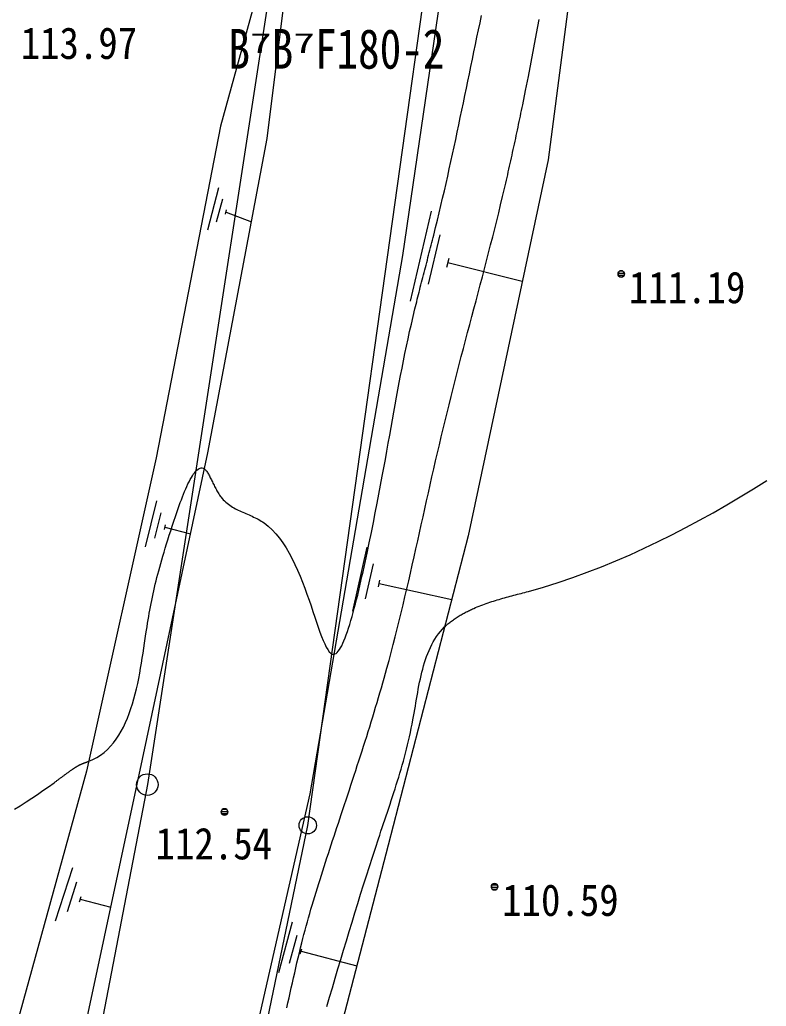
# Model space of a CAD drawing. Units: millimetres, scale not verified. Extents: x -200000 to 200000, y -137500 to 137500.
# Drawn here: x -44300 to -27044, y -66255 to -43442 of the extents above; entities that cross this region are included whole.
import ezdxf
from ezdxf.enums import TextEntityAlignment as Align

# ---------------------------------------------------------------- set-up
doc = ezdxf.new("R2010")
doc.units = ezdxf.units.MM
doc.header["$LTSCALE"] = 500
for name, color, linetype in [('0-0_S-TTL', 7, 'Continuous'), ('0-4_S-BGD', 5, 'Continuous'), ('0-6_S-BGD-LWCN', 7, 'Continuous'), ('0-7_S-BMK-SRVR', 3, 'Continuous')]:
    doc.layers.add(name, color=color, linetype=linetype)
doc.styles.add('ＭＳ ゴシック', font='')
doc.styles.get('ＭＳ ゴシック').set_extended_font_data('MS Gothic')

msp = doc.modelspace()

# ---------------------------------------------------------------- linework, layer by layer
at = {"layer": '0-0_S-TTL'}
msp.add_lwpolyline([(-7556, 40606), (-3849, 36561), (-13359, 21158), (-28919, 2714), (-34390, -12552), (-37520, -36224), (-41350, -61129), (-45046, -80337), (-68770, -73941), (-79698, -62133), (-80524, -59473), (-83490, -49923), (-71574, -20274), (-76721, 374), (-79954, 9137), (-85317, 23671), (-76779, 22702), (-69244, 22857), (-61175, 23677), (-53621, 25672), (-38157, 31452), (-21768, 37135)], close=True, dxfattribs=at)
msp.add_lwpolyline([(-36451, -104889), (-39740, -95959), (-41453, -80452), (-37642, -62071), (-30794, -13179), (-23112, 4048)], dxfattribs=at)
for centre, radius in [((-41350, -61129), 250), ((-37642, -62071), 200)]:
    msp.add_circle(centre, radius, dxfattribs=at)
at = {"layer": '0-4_S-BGD'}
for p, q in [((-39952, -48298.4), (-39695.3, -47324.2)), ((-39748.1, -48117.7), (-39606.9, -47581.9)), ((-39544.2, -47937), (-39518.5, -47839.6)), ((-39531.4, -47888.3), (-38942.5, -48118.3)), ((-35269.5, -49952.6), (-34782.3, -47872.2)), ((-34847.8, -49557.6), (-34579.9, -48413.4)), ((-34426.2, -49162.6), (-34377.4, -48954.5)), ((-34401.8, -49058.5), (-32683.2, -49486.9)), ((-30420.2, -49250), (-30371.8, -49250)), ((-30420.2, -49250), (-30371.8, -49250)), ((-30468, -49300), (-30324, -49300)), ((-30468, -49300), (-30324, -49300)), ((-30465.2, -49350), (-30326.8, -49350)), ((-30465.2, -49350), (-30326.8, -49350)), ((-41391.5, -55627.9), (-41134, -54563.6)), ((-41174, -55427), (-41032.3, -54841.7)), ((-40956.4, -55226.2), (-40930.6, -55119.8)), ((-40943.5, -55173), (-40350.8, -55329.1)), ((-36600.4, -57117.4), (-36268.9, -55640.6)), ((-36304.3, -56834.9), (-36122, -56022.6)), ((-36008.2, -56552.3), (-35975, -56404.6)), ((-35991.6, -56478.5), (-34314.5, -56851.8)), ((-39640.2, -61750), (-39491.8, -61750)), ((-39640.2, -61750), (-39491.8, -61750)), ((-39630.1, -61800), (-39501.9, -61800)), ((-39630.1, -61800), (-39501.9, -61800)), ((-39609.6, -61700), (-39522.4, -61700)), ((-39609.6, -61700), (-39522.4, -61700)), ((-43470.5, -64278), (-43073.6, -63042.4)), ((-43195.9, -64059.6), (-42977.5, -63380)), ((-33398.3, -63500), (-33249.7, -63500)), ((-33398.3, -63500), (-33249.7, -63500)), ((-33387.4, -63450), (-33260.6, -63450)), ((-33387.4, -63450), (-33260.6, -63450)), ((-33369, -63550), (-33279, -63550)), ((-33369, -63550), (-33279, -63550)), ((-42921.2, -63841.1), (-42881.5, -63717.5)), ((-42901.4, -63779.3), (-42191.9, -63963.6)), ((-38308.9, -65476), (-37993.2, -64300.9)), ((-38061.6, -65259), (-37888, -64612.7)), ((-37814.3, -65041.9), (-37782.8, -64924.4)), ((-37798.5, -64983.2), (-36510.6, -65316.7))]:
    msp.add_line(p, q, dxfattribs=at)
for points in [[(-18665.8, 1602.9), (-18927, 1230), (-20765, -877), (-22854, -3301), (-24890, -7172), (-27665, -13304), (-28782, -21297), (-32089, -46685), (-33932, -55376), (-35787, -62533), (-38144, -71601), (-39583, -76563), (-40362, -80519), (-40853, -83482), (-40792, -85921)], [(-40277, -107140), (-42310, -101740), (-43856, -96271), (-45046, -89272), (-45493, -84633), (-45113, -81173), (-43474, -69948), (-41582, -61117), (-39953, -53459), (-38578, -46192), (-37626, -38518), (-39658, -45907), (-41149, -53571), (-42755, -60815), (-45283, -69965), (-47434, -81125), (-47470, -85294)], [(-34394, -41666), (-35454, -48897), (-37595, -61340), (-40426, -73813), (-41613, -83356), (-40792, -85921), (-40153, -92571), (-39746, -96039), (-38563, -100468), (-36491, -104913)]]:
    msp.add_lwpolyline(points, dxfattribs=at)
for centre in [(-30396, -49321), (-39566, -61761), (-33324, -63490)]:
    msp.add_circle(centre, 75, dxfattribs=at)
for centre, start, end in [((-30396, -49321), 90, 270), ((-30396, -49321), 270, 90), ((-39566, -61761), 90, 270), ((-39566, -61761), 270, 90), ((-33324, -63490), 90, 270), ((-33324, -63490), 270, 90)]:
    msp.add_arc(centre, 75, start, end, dxfattribs=at)
at = {"layer": '0-6_S-BGD-LWCN'}
for points in [[(-34863.1, -48941.6), (-34848.2, -48883.9), (-34833.3, -48826.1), (-34818.4, -48768.3), (-34803.5, -48710.5), (-34788.7, -48652.6), (-34773.9, -48594.7), (-34759.2, -48536.8), (-34744.6, -48479), (-34730, -48421.1), (-34687.5, -48250.2), (-34645.7, -48079.5), (-34604.5, -47909), (-34564, -47738.6), (-34524.2, -47568.4), (-34484.9, -47398.3), (-34446.1, -47228.3), (-34407.8, -47058.5), (-34370.1, -46888.7), (-34332.7, -46719.1), (-34295.8, -46549.6), (-34259.2, -46380.2), (-34222.9, -46210.9), (-34187, -46041.7), (-34151.3, -45872.6), (-34115.9, -45703.5), (-34080.6, -45534.5), (-34045.5, -45365.6), (-34010.6, -45196.8), (-33975.7, -45028), (-33940.9, -44859.2), (-33906.1, -44690.5), (-33871.3, -44521.9), (-33836.4, -44353.2), (-33801.5, -44184.6), (-33766.4, -44016), (-33731.2, -43847.5), (-33695.9, -43678.9), (-33660.3, -43510.3), (-33624.4, -43341.8)], [(-33006.7, -46960.7), (-32992.1, -46896.3), (-32977.6, -46831.8), (-32963.2, -46767.4), (-32948.8, -46702.9), (-32934.5, -46638.4), (-32920.3, -46573.9), (-32906.1, -46509.4), (-32892, -46444.9), (-32878, -46380.3), (-32864, -46315.8), (-32850.1, -46251.2), (-32836.2, -46186.6), (-32822.4, -46122), (-32808.7, -46057.4), (-32795, -45992.8), (-32781.4, -45928.1), (-32767.8, -45863.5), (-32754.3, -45798.8), (-32740.8, -45734.1), (-32727.4, -45669.4), (-32714.1, -45604.7), (-32700.8, -45540), (-32687.5, -45475.3), (-32674.3, -45410.6), (-32607.8, -45081.6), (-32542.5, -44752.3), (-32478.4, -44422.8), (-32415.3, -44093.2), (-32353.3, -43763.3), (-32292.3, -43433.3)], [(-34644, -53455.6), (-34601, -53270.6), (-34557.5, -53085.7), (-34513.4, -52900.9), (-34468.5, -52714.9), (-34423, -52529.1), (-34376.9, -52343.5), (-34330.5, -52157.9), (-34283.6, -51972.6), (-34236.3, -51787.3), (-34188.7, -51602.1), (-34140.7, -51417.1), (-34092.6, -51232.1), (-34044.2, -51047.2), (-33995.6, -50862.4), (-33946.9, -50677.6), (-33898.2, -50492.9), (-33849.3, -50308.2), (-33800.5, -50123.5), (-33751.7, -49938.8), (-33703, -49754.1), (-33654.4, -49569.3), (-33606, -49384.6), (-33557.7, -49199.8), (-33509.7, -49014.9), (-33462, -48830), (-33414.7, -48645), (-33367.7, -48459.9), (-33321.1, -48274.7), (-33274.9, -48089.4), (-33229.3, -47904), (-33184.2, -47718.4), (-33139.6, -47532.7), (-33095.7, -47346.8), (-33080.7, -47282.5), (-33065.7, -47218.2), (-33050.9, -47153.8), (-33036.1, -47089.5), (-33021.3, -47025.1), (-33006.7, -46960.7)], [(-35780.8, -53232.1), (-35748.2, -53049.2), (-35716.1, -52869.2), (-35684.4, -52691.9), (-35653.1, -52517), (-35621.9, -52344), (-35590.7, -52172.6), (-35559.4, -52002.6), (-35527.9, -51833.6), (-35495.9, -51665.3), (-35463.3, -51497.3), (-35430.1, -51329.3), (-35396, -51161), (-35360.9, -50992.1), (-35324.6, -50822.2), (-35287.1, -50651), (-35248.1, -50478.1), (-35207.5, -50303.3), (-35165.2, -50126.2), (-35152, -50071.6), (-35138.5, -50016.8), (-35124.9, -49961.7), (-35111.2, -49906.4), (-35097.3, -49850.9), (-35083.3, -49795.2), (-35069.1, -49739.3), (-35054.9, -49683.2), (-35040.5, -49627), (-35026, -49570.6), (-35011.5, -49514), (-34996.9, -49457.3), (-34982.2, -49400.4), (-34967.4, -49343.4), (-34952.6, -49286.3), (-34937.8, -49229.1), (-34922.9, -49171.8), (-34907.9, -49114.4), (-34893, -49056.8), (-34878.1, -48999.3), (-34863.1, -48941.6)], [(-36963, -58072.8), (-36937, -58043.9), (-36910.7, -58007.9), (-36884.4, -57965.4), (-36857.9, -57916.5), (-36831.3, -57861.6), (-36804.7, -57801), (-36778.1, -57735), (-36751.4, -57664), (-36724.7, -57588.3), (-36698.1, -57508.1), (-36671.5, -57423.9), (-36644.9, -57335.9), (-36618.5, -57244.4), (-36592.2, -57149.8), (-36566.1, -57052.4), (-36540.1, -56952.4), (-36514.3, -56850.3), (-36488.7, -56746.4), (-36463.4, -56640.8), (-36438.3, -56534.1), (-36413.6, -56426.4), (-36389.1, -56318.2), (-36365, -56209.7), (-36341.2, -56101.2), (-36317.8, -55993.1), (-36294.8, -55885.7), (-36272.3, -55779.3), (-36221.1, -55535), (-36172.3, -55297.6), (-36125.7, -55066.7), (-36081.2, -54842.2), (-36038.5, -54623.6), (-35997.6, -54410.6), (-35958.3, -54202.9), (-35920.4, -54000.2), (-35883.9, -53802), (-35848.6, -53608.2), (-35814.3, -53418.3), (-35780.8, -53232.1)], [(-36210.4, -59789.8), (-36175.7, -59677.5), (-36141.2, -59565.2), (-36107, -59452.9), (-36073.1, -59340.5), (-36039.5, -59228.1), (-36006.1, -59115.6), (-35973.1, -59003.1), (-35940.4, -58890.4), (-35908.1, -58777.7), (-35876, -58664.8), (-35844.4, -58551.8), (-35813.1, -58438.7), (-35763.5, -58256.7), (-35714.9, -58074.4), (-35667.1, -57891.7), (-35620.2, -57708.7), (-35574, -57525.5), (-35528.5, -57341.9), (-35483.6, -57158.1), (-35439.3, -56974.1), (-35395.6, -56789.8), (-35352.4, -56605.3), (-35309.7, -56420.7), (-35267.3, -56235.8), (-35225.2, -56050.8), (-35183.5, -55865.7), (-35142, -55680.5), (-35100.7, -55495.2), (-35059.5, -55309.8), (-35018.4, -55124.3), (-34977.4, -54938.8), (-34936.3, -54753.3), (-34895.2, -54567.8), (-34853.9, -54382.3), (-34812.5, -54196.8), (-34770.8, -54011.4), (-34728.9, -53826), (-34686.7, -53640.8), (-34644, -53455.6)], [(-40637.5, -54744.2), (-40613.3, -54676.2), (-40588.8, -54608.8), (-40563.9, -54542.3), (-40538.9, -54477), (-40513.6, -54413), (-40488.1, -54350.8), (-40462.4, -54290.5), (-40436.6, -54232.4), (-40410.7, -54176.9), (-40384.7, -54124.1), (-40358.7, -54074.3), (-40332.6, -54027.9), (-40306.6, -53985.1), (-40280.7, -53946.1), (-40254.8, -53911.3), (-40229.1, -53880.8), (-40203.5, -53855), (-40178.1, -53834.2), (-40153, -53818.6), (-40128.1, -53808.5), (-40103.4, -53804.1), (-40079.1, -53805.8), (-40055.1, -53813.7), (-40031.5, -53828.3), (-40020, -53838), (-40008.5, -53849.3), (-39997, -53862.2), (-39985.6, -53876.5), (-39974.3, -53892.2), (-39962.9, -53909.1), (-39951.6, -53927.3), (-39940.2, -53946.5), (-39928.8, -53966.7), (-39917.3, -53987.9), (-39905.8, -54009.9), (-39894.2, -54032.7), (-39882.4, -54056.2), (-39870.5, -54080.2), (-39858.5, -54104.8)], [(-39858.5, -54104.8), (-39846.3, -54129.8), (-39833.9, -54155.2), (-39821.4, -54180.8), (-39808.6, -54206.5), (-39795.5, -54232.4), (-39782.2, -54258.3), (-39768.7, -54284.1), (-39754.8, -54309.7), (-39740.7, -54335), (-39726.2, -54360.1), (-39711.4, -54384.7), (-39696.2, -54408.8), (-39680.6, -54432.4), (-39664.7, -54455.2), (-39648.3, -54477.3), (-39622.2, -54509.8), (-39595.1, -54540.4), (-39567.1, -54569.3), (-39538.3, -54596.4), (-39508.6, -54622.1), (-39478.1, -54646.2), (-39447, -54669), (-39415.1, -54690.6), (-39382.7, -54711.1), (-39349.6, -54730.5), (-39316.1, -54749.1), (-39282.1, -54766.9), (-39247.8, -54783.9), (-39213, -54800.5), (-39178, -54816.5), (-39142.7, -54832.2), (-39107.2, -54847.7), (-39071.6, -54863), (-39035.9, -54878.4), (-39000.1, -54893.8), (-38964.4, -54909.4), (-38928.7, -54925.3), (-38893.1, -54941.7), (-38857.7, -54958.5)], [(-32667.7, -56695.2), (-32625.3, -56683.8), (-32582.8, -56672.4), (-32540.4, -56660.8), (-32197.1, -56562.3), (-31856.7, -56455.7), (-31519, -56341.5), (-31183.9, -56219.8), (-30851.4, -56091), (-30521.4, -55955.4), (-30193.8, -55813.3), (-29868.5, -55665), (-29545.3, -55510.7), (-29224.2, -55350.9), (-28905.2, -55185.7), (-28588.1, -55015.6), (-28272.8, -54840.7), (-27959.2, -54661.5), (-27647.2, -54478.1), (-27336.8, -54291), (-27027.9, -54100.3)], [(-41431.2, -57971.7), (-41414.7, -57859.5), (-41398.5, -57749.6), (-41382.6, -57642.5), (-41370, -57559.5), (-41357.4, -57478.3), (-41344.7, -57398.6), (-41331.9, -57320.3), (-41318.8, -57243.2), (-41305.5, -57167.1), (-41292, -57091.8), (-41278, -57017.2), (-41263.7, -56942.9), (-41248.9, -56868.9), (-41233.6, -56795), (-41217.7, -56720.9), (-41201.2, -56646.5), (-41184, -56571.6), (-41166.1, -56496), (-41147.5, -56419.5), (-41127.9, -56341.9), (-41107.5, -56263), (-41086.2, -56182.7), (-41063.9, -56100.8), (-41040.5, -56017), (-41016, -55931.2), (-40990.3, -55843.2), (-40963.5, -55752.8), (-40935.3, -55659.8), (-40905.9, -55564.1), (-40875.1, -55465.4), (-40842.9, -55363.5), (-40809.2, -55258.3), (-40773.9, -55149.6), (-40752.4, -55083.7), (-40730.3, -55016.7), (-40707.7, -54949.1), (-40684.7, -54880.9), (-40661.3, -54812.5), (-40637.5, -54744.2)], [(-38857.7, -54958.5), (-38822.6, -54976.1), (-38787.6, -54994.3), (-38753.1, -55013.5), (-38718.8, -55033.6), (-38685.1, -55054.8), (-38651.8, -55077.1), (-38556.3, -55150.7), (-38465.4, -55234.7), (-38378.8, -55328.3), (-38296.3, -55430.5), (-38217.7, -55540.4), (-38143, -55657.1), (-38071.8, -55779.7), (-38004.1, -55907.3), (-37939.7, -56038.9), (-37878.4, -56173.6), (-37820, -56310.6), (-37764.4, -56448.8), (-37711.4, -56587.4), (-37660.8, -56725.5), (-37612.4, -56862.2), (-37566.1, -56996.5), (-37521.7, -57127.5), (-37479.1, -57254.3), (-37438, -57375.9), (-37398.3, -57491.6), (-37359.8, -57600.3), (-37322.3, -57701.1), (-37285.8, -57793.2), (-37249.9, -57875.6), (-37214.6, -57947.3), (-37179.7, -58007.5), (-37144.9, -58055.3), (-37110.2, -58089.7), (-37075.3, -58109.9), (-37040.1, -58114.8), (-37014.6, -58108.6), (-36988.9, -58094.5), (-36963, -58072.8)], [(-34096.5, -57200.1), (-34073.1, -57186.8), (-34049.4, -57173.7), (-34025.6, -57160.8), (-34001.7, -57148.2), (-33977.6, -57135.8), (-33953.4, -57123.6), (-33929.1, -57111.6), (-33904.6, -57099.8), (-33880.1, -57088.2), (-33855.6, -57076.9), (-33830.9, -57065.7), (-33806.2, -57054.8), (-33765, -57037), (-33723.6, -57019.7), (-33682.1, -57003), (-33640.6, -56986.7), (-33598.9, -56970.9), (-33557.1, -56955.6), (-33515.3, -56940.6), (-33473.3, -56926.1), (-33431.3, -56911.9), (-33389.2, -56898.1), (-33347, -56884.6), (-33304.8, -56871.5), (-33262.5, -56858.6), (-33220.2, -56846), (-33177.8, -56833.6), (-33135.4, -56821.4), (-33092.9, -56809.4), (-33050.4, -56797.6), (-33007.9, -56785.9), (-32965.4, -56774.4), (-32922.9, -56763), (-32880.3, -56751.6), (-32837.8, -56740.3), (-32795.2, -56729), (-32752.7, -56717.8), (-32710.2, -56706.5), (-32667.7, -56695.2)], [(-35086.6, -58919.4), (-35071.8, -58840.9), (-35056.4, -58762.7), (-35040.2, -58685.1), (-35023.1, -58608.1), (-35005, -58531.8), (-34985.8, -58456.3), (-34965.3, -58381.7), (-34943.4, -58308.1), (-34920, -58235.6), (-34895, -58164.2), (-34868.2, -58094.1), (-34839.6, -58025.3), (-34809, -57958), (-34776.3, -57892.2), (-34741.3, -57828), (-34704, -57765.6), (-34664.2, -57704.9), (-34621.8, -57646.1), (-34576.7, -57589.4), (-34528.8, -57534.7), (-34477.9, -57482.1), (-34459.3, -57464.3), (-34440.4, -57446.6), (-34421.1, -57429.3), (-34401.5, -57412.2), (-34381.5, -57395.4), (-34361.2, -57378.9), (-34340.6, -57362.6), (-34319.7, -57346.6), (-34298.5, -57330.8), (-34277, -57315.3), (-34255.3, -57300.1), (-34233.3, -57285.1), (-34211, -57270.3), (-34188.6, -57255.8), (-34165.9, -57241.5), (-34142.9, -57227.5), (-34119.8, -57213.7), (-34096.5, -57200.1)], [(-42766.1, -60612.3), (-42761, -60610.5), (-42755.9, -60608.7), (-42750.8, -60607), (-42745.7, -60605.2), (-42740.6, -60603.4), (-42735.5, -60601.6), (-42730.5, -60599.8), (-42725.4, -60598), (-42720.3, -60596.2), (-42715.3, -60594.4), (-42710.3, -60592.5), (-42705.3, -60590.7), (-42608, -60549.5), (-42516.2, -60501.1), (-42429.5, -60445.8), (-42347.9, -60383.9), (-42271.1, -60315.9), (-42198.9, -60241.9), (-42131.2, -60162.5), (-42067.8, -60078), (-42008.5, -59988.7), (-41953.1, -59895), (-41901.4, -59797.2), (-41853.3, -59695.7), (-41808.6, -59590.9), (-41767, -59483.1), (-41728.4, -59372.6), (-41692.6, -59259.9), (-41659.4, -59145.2), (-41628.7, -59029), (-41600.2, -58911.6), (-41573.8, -58793.3), (-41549.2, -58674.6), (-41526.4, -58555.7), (-41505.1, -58437), (-41485.1, -58318.9), (-41466.2, -58201.8), (-41448.3, -58085.9), (-41431.2, -57971.7)], [(-36009.6, -62386.1), (-35979.7, -62296.9), (-35949.7, -62207.8), (-35919.7, -62118.7), (-35889.7, -62029.6), (-35859.6, -61940.6), (-35829.6, -61851.5), (-35799.7, -61762.4), (-35769.9, -61673.3), (-35740.2, -61584), (-35710.7, -61494.5), (-35681.4, -61404.9), (-35652.4, -61315.1), (-35623.6, -61225.1), (-35595.1, -61134.8), (-35567, -61044.3), (-35539.3, -60953.4), (-35512, -60862.1), (-35485.1, -60770.5), (-35458.7, -60678.5), (-35432.8, -60586.1), (-35407.5, -60493.2), (-35382.7, -60399.8), (-35358.6, -60305.9), (-35335.1, -60211.4), (-35312.4, -60116.3), (-35290.3, -60020.7), (-35269, -59924.3), (-35248.4, -59827.4), (-35228.7, -59729.7), (-35209.9, -59631.3), (-35195.6, -59552.9), (-35181.7, -59474.1), (-35168.1, -59395), (-35154.8, -59315.7), (-35141.5, -59236.3), (-35128.1, -59156.9), (-35114.6, -59077.6), (-35100.8, -58998.4), (-35086.6, -58919.4)], [(-37539, -63913.5), (-37509.8, -63815), (-37480.1, -63716.3), (-37450.1, -63617.4), (-37419.7, -63518.3), (-37388.9, -63418.9), (-37357.9, -63319.4), (-37326.5, -63219.7), (-37294.8, -63119.9), (-37262.9, -63020), (-37230.8, -62920), (-37198.4, -62819.9), (-37165.9, -62719.7), (-37133.2, -62619.6), (-37100.4, -62519.3), (-37067.5, -62419.1), (-37034.4, -62319), (-37001.4, -62218.8), (-36968.2, -62118.8), (-36935.1, -62018.8), (-36902, -61918.9), (-36868.9, -61819.1), (-36831.2, -61705.4), (-36793.5, -61591.9), (-36756, -61478.5), (-36718.5, -61365.2), (-36681.2, -61252.1), (-36644, -61139.2), (-36606.9, -61026.3), (-36569.9, -60913.6), (-36533.1, -60801), (-36496.5, -60688.4), (-36460, -60575.9), (-36423.8, -60463.5), (-36387.7, -60351.2), (-36351.8, -60238.8), (-36316.1, -60126.6), (-36280.6, -60014.3), (-36245.4, -59902), (-36210.4, -59789.8)], [(-43027.2, -60739.4), (-43019.4, -60734.4), (-43011.6, -60729.4), (-43003.8, -60724.4), (-42996, -60719.5), (-42988.1, -60714.7), (-42980.2, -60709.9), (-42972.2, -60705.1), (-42964.2, -60700.4), (-42956.2, -60695.8), (-42948.2, -60691.2), (-42940.1, -60686.8), (-42932, -60682.3), (-42923.9, -60678), (-42915.7, -60673.7), (-42907.5, -60669.5), (-42899.2, -60665.4), (-42890.9, -60661.4), (-42882.5, -60657.5), (-42874.1, -60653.6), (-42865.7, -60649.9), (-42857.2, -60646.3), (-42852.2, -60644.2), (-42847.2, -60642.1), (-42842.2, -60640.1), (-42837.2, -60638.1), (-42832.2, -60636.1), (-42827.1, -60634.2), (-42822.1, -60632.3), (-42817, -60630.4), (-42811.9, -60628.5), (-42806.9, -60626.7), (-42801.8, -60624.8), (-42796.7, -60623), (-42791.6, -60621.2), (-42786.5, -60619.4), (-42781.4, -60617.6), (-42776.3, -60615.8), (-42771.2, -60614.1), (-42766.1, -60612.3)], [(-43507.5, -61087.3), (-43493.8, -61077.3), (-43480.2, -61067.2), (-43466.5, -61057.1), (-43452.9, -61047), (-43439.3, -61036.9), (-43425.7, -61026.8), (-43412, -61016.6), (-43398.4, -61006.5), (-43384.8, -60996.4), (-43371.2, -60986.2), (-43357.6, -60976.1), (-43344, -60966), (-43330.4, -60955.8), (-43316.8, -60945.7), (-43303.2, -60935.6), (-43289.5, -60925.5), (-43275.9, -60915.4), (-43262.2, -60905.3), (-43248.5, -60895.2), (-43234.8, -60885.2), (-43221.1, -60875.1), (-43207.3, -60865.1), (-43193.6, -60855.2), (-43179.8, -60845.2), (-43166, -60835.3), (-43152.1, -60825.4), (-43138.2, -60815.5), (-43124.3, -60805.7), (-43110.4, -60795.9), (-43096.4, -60786.2), (-43088.8, -60780.9), (-43081.1, -60775.6), (-43073.5, -60770.4), (-43065.8, -60765.1), (-43058.1, -60759.9), (-43050.4, -60754.8), (-43042.7, -60749.6), (-43035, -60744.5), (-43027.2, -60739.4)], [(-44419.7, -61700.5), (-44286.6, -61616.2), (-44154.2, -61531.1), (-44022.6, -61444.9), (-43892.1, -61357.6), (-43762.6, -61269), (-43634.4, -61179), (-43507.5, -61087.3)], [(-37202.6, -66259.9), (-37138, -66042.4), (-37073.5, -65825), (-37008.9, -65607.7), (-36944.3, -65390.5), (-36879.6, -65173.5), (-36814.8, -64956.7), (-36749.8, -64740.2), (-36684.5, -64524), (-36619, -64308.1), (-36553.2, -64092.5), (-36487, -63877.4), (-36420.4, -63662.8), (-36353.3, -63448.6), (-36285.7, -63234.9), (-36217.6, -63021.8), (-36148.9, -62809.3), (-36079.6, -62597.4), (-36009.6, -62386.1)], [(-38129.8, -66293.7), (-38102.3, -66176.5), (-38075.3, -66059.8), (-38048.8, -65943.6), (-38022.7, -65827.8), (-37996.7, -65712.3), (-37970.7, -65596.9), (-37944.7, -65481.6), (-37918.4, -65366.2), (-37891.8, -65250.7), (-37864.7, -65134.9), (-37837, -65018.7), (-37808.6, -64902), (-37779.3, -64784.8), (-37754.9, -64689.5), (-37729.9, -64593.8), (-37704.3, -64497.7), (-37678, -64401.2), (-37651.3, -64304.3), (-37623.9, -64207.1), (-37596.1, -64109.5), (-37567.8, -64011.7), (-37539, -63913.5)]]:
    msp.add_lwpolyline(points, dxfattribs=at)

# ---------------------------------------------------------------- texts
at = {"layer": '0-4_S-BGD', "style": 'ＭＳ ゴシック', "width": 0.9}
for s, p in [('113.97', (-44278.5, -44569.1)), ('111.19', (-30220.5, -50217.1)), ('112.54', (-41159.9, -63078.4)), ('110.59', (-33148.5, -64386.1))]:
    msp.add_text(s, height=733.1, dxfattribs=at).set_placement(p, align=Align.BOTTOM_LEFT)
at = {"layer": '0-7_S-BMK-SRVR', "style": 'ＭＳ ゴシック'}
for s, height, width, p in [('B', 916.4, 0.8, (-39476.1, -44848.3)), ('7', 458.2, 1.6, (-38976.1, -44348.3)), ('B', 916.4, 0.8, (-38476.1, -44848.3)), ('7', 458.2, 1.6, (-37976.1, -44348.3)), ('F180-2', 916.4, 0.8, (-37476.1, -44848.3))]:
    msp.add_text(s, height=height, dxfattribs=dict(at, width=width)).set_placement(p, align=Align.BOTTOM_LEFT)

doc.saveas('drawing.dxf')
